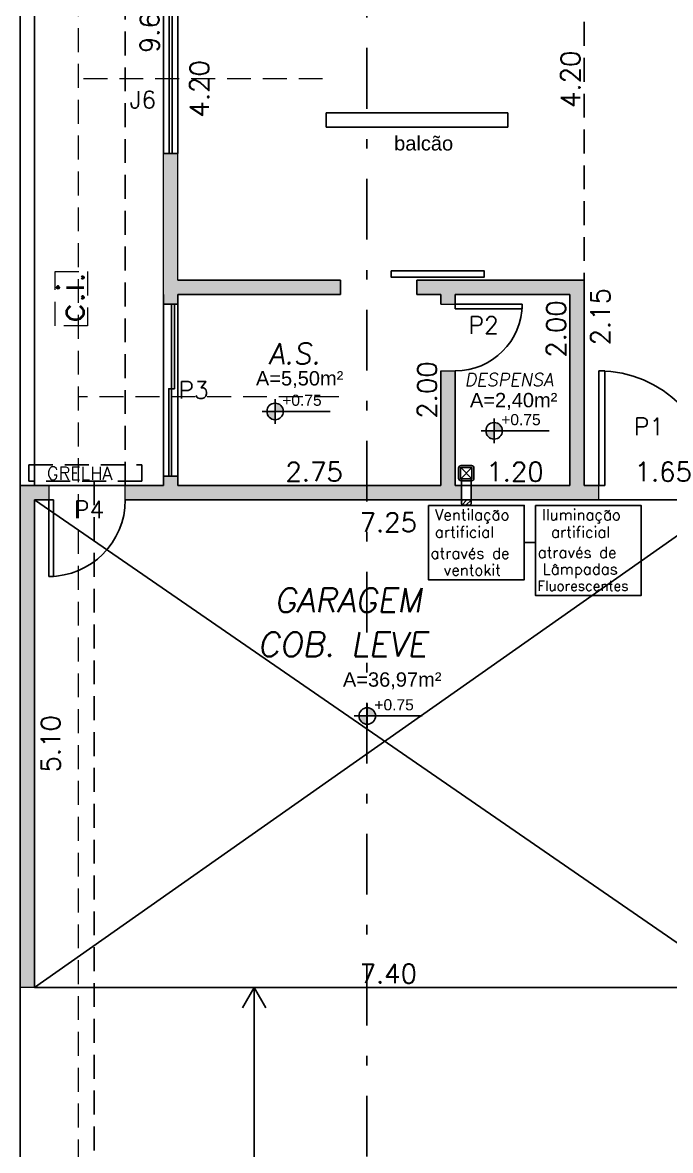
# Model space of a CAD drawing. Header units: metres. Extents: x 2690 to 3939, y 743 to 1123.
# Drawn here: x 3654.07 to 3660.84, y 773.33 to 785.13 of the extents above; entities that cross this region are included whole.
import ezdxf

# ---------------------------------------------------------------- set-up
doc = ezdxf.new("R2010")
doc.units = ezdxf.units.M
doc.header["$PDMODE"] = 35
for name, pattern in [('DASHDOT2', [12.7, 6.35, -3.175, 0, -3.175]), ('DASHED2', [9.525, 6.35, -3.175]), ('HIDDEN', [0.375, 0.25, -0.125])]:
    doc.linetypes.add(name, pattern=pattern)
for name, color, linetype in [('000 - Cota', 8, 'Continuous'), ('000 - Texto', 1, 'Continuous'), ('01', 1, 'Continuous'), ('02', 2, 'Continuous'), ('02-BALDR-VIGA-EIXO-LOCAÇÃO', 1, 'Continuous'), ('03', 3, 'Continuous'), ('04', 4, 'Continuous'), ('1MOBILIÁRIOS', 1, 'Continuous'), ('_a const_hum', 253, 'Continuous'), ('_parede int', 4, 'Continuous'), ('_piso', 1, 'Continuous'), ('A CONSTRUIR', 10, 'Continuous'), ('ABERTURA', 2, 'Continuous'), ('AGUAS PLUVIAIS', 162, 'Continuous'), ('ARQ-MOB', 1, 'Continuous'), ('ARQUIT', 1, 'Continuous'), ('caixilho', 2, 'Continuous'), ('TEXTO', 2, 'Continuous')]:
    doc.layers.add(name, color=color, linetype=linetype)
for name, color, linetype, lineweight in [('ALVENARIA', 4, 'Continuous', 18), ('COTA', 2, 'Continuous', 0), ('Esgoto', 94, 'DASHED2', 0)]:
    doc.layers.add(name, color=color, linetype=linetype, lineweight=lineweight)
doc.layers.add('EST - Laje_Caneta_No__218', color=7, linetype='Continuous', lineweight=13, true_color=0x4a4a4a)
doc.styles.add('ROMA', font='romans.shx')
doc.styles.add('ROMANS', font='arial.ttf')
doc.dimstyles.new('PLANTA', dxfattribs={"dimtxt": 0.2, "dimasz": 0.18, "dimexe": 0.18, "dimexo": 0.0625, "dimgap": 0.045, "dimtad": 1, "dimzin": 0, "dimdsep": 46, "dimtxsty": 'ROMA', "dimcen": 0.09, "dimse1": 1, "dimse2": 1, "dimsd1": 1, "dimsd2": 1, "dimclrd": 1, "dimclre": 1, "dimclrt": 2, "dimadec": 0, "dimazin": 0, "dimtfac": 1, "dimtofl": 0, "dimtmove": 0, "dimatfit": 3, "dimfxl": 0.18, "dimtolj": 1, "dimtzin": 0, "dimarcsym": 0})

# ---------------------------------------------------------------- blocks, each defined once
blk = doc.blocks.new('*D106')
at = {"layer": 'DEFPOINTS', "color": 0, "transparency": 16777216}
for p in [(3654.191, 780.136), (3654.191, 775.036), (3654.506, 775.036)]:
    blk.add_point(p, dxfattribs=at)
at = {"layer": 'ALVENARIA', "color": 2, "transparency": 16777216, "insert": (3654.361, 777.586), "char_height": 0.2, "attachment_point": 5, "rotation": 90, "style": 'ROMA'}
blk.add_mtext('\\A1;5.10', dxfattribs=at)
blk = doc.blocks.new('*D25')
at = {"layer": 'DEFPOINTS', "color": 0, "transparency": 16777216}
for p in [(3654.191, 780.136), (3661.441, 780.136), (3654.191, 779.757)]:
    blk.add_point(p, dxfattribs=at)
at = {"layer": '04', "color": 2, "transparency": 16777216, "insert": (3657.891, 779.902), "char_height": 0.2, "attachment_point": 5, "style": 'ROMA'}
blk.add_mtext('\\A1;7.25', dxfattribs=at)
blk = doc.blocks.new('*D26')
at = {"layer": 'DEFPOINTS', "color": 0, "transparency": 16777216}
for p in [(3655.691, 781.009), (3658.441, 781.059), (3655.691, 780.286)]:
    blk.add_point(p, dxfattribs=at)
at = {"layer": '04', "color": 2, "transparency": 16777216, "insert": (3657.116, 780.431), "char_height": 0.2, "attachment_point": 5, "style": 'ROMA'}
blk.add_mtext('\\A1;2.75', dxfattribs=at)
blk = doc.blocks.new('*D107')
at = {"layer": 'DEFPOINTS', "color": 0, "transparency": 16777216}
for p in [(3654.191, 775.036), (3654.191, 775.036), (3661.591, 775.036)]:
    blk.add_point(p, dxfattribs=at)
at = {"layer": 'ABERTURA', "color": 2, "transparency": 16777216, "insert": (3657.891, 775.181), "char_height": 0.2, "attachment_point": 5, "style": 'ROMA'}
blk.add_mtext('\\A1;7.40', dxfattribs=at)
blk = doc.blocks.new('*U6')
at = {"layer": '02'}
for p, q in [((0, 0), (0, 1)), ((0, 1), (0.05, 1)), ((0.05, 1), (0.05, 0)), ((0.05, 0), (0, 0))]:
    blk.add_line(p, q, dxfattribs=at)
at = {"layer": '02', "ltscale": 0.05}
blk.add_arc((0, 0), 1, 0, 90, dxfattribs=at)
blk = doc.blocks.new('*U5')
at = {"layer": '02'}
for p, q in [((0, 0), (0, 0.8)), ((0, 0.8), (0.05, 0.8)), ((0.05, 0.8), (0.05, 0)), ((0.05, 0), (0, 0))]:
    blk.add_line(p, q, dxfattribs=at)
at = {"layer": '02', "ltscale": 0.05}
blk.add_arc((0, 0), 0.8, 0, 90, dxfattribs=at)
blk = doc.blocks.new('*D86')
at = {"layer": 'DEFPOINTS', "color": 0, "transparency": 16777216}
for p in [(3655.691, 786.636), (3655.691, 782.436), (3656.061, 782.436)]:
    blk.add_point(p, dxfattribs=at)
at = {"layer": '04', "color": 2, "transparency": 16777216, "insert": (3655.916, 784.436), "char_height": 0.2, "attachment_point": 5, "rotation": 90, "style": 'ROMA'}
blk.add_mtext('\\A1;4.20', dxfattribs=at)
blk = doc.blocks.new('*D93')
at = {"layer": 'DEFPOINTS', "color": 0, "transparency": 16777216}
for p in [(3658.441, 782.286), (3658.441, 782.286), (3658.441, 780.286)]:
    blk.add_point(p, dxfattribs=at)
at = {"layer": '_piso', "color": 2, "transparency": 16777216, "insert": (3658.296, 781.286), "char_height": 0.2, "attachment_point": 5, "rotation": 90, "style": 'ROMA'}
blk.add_mtext('\\A1;2.00', dxfattribs=at)
blk = doc.blocks.new('*D94')
at = {"layer": 'DEFPOINTS', "color": 0, "transparency": 16777216}
for p in [(3658.591, 782.186), (3658.591, 780.286), (3659.791, 780.286)]:
    blk.add_point(p, dxfattribs=at)
at = {"layer": '04', "color": 2, "transparency": 16777216, "insert": (3659.216, 780.431), "char_height": 0.2, "attachment_point": 5, "style": 'ROMA'}
blk.add_mtext('\\A1;1.20', dxfattribs=at)
blk = doc.blocks.new('*U8')
at = {"layer": '02'}
for p, q in [((0, 0), (0, 0.7)), ((0, 0.7), (0.05, 0.7)), ((0.05, 0.7), (0.05, 0)), ((0.05, 0), (0, 0))]:
    blk.add_line(p, q, dxfattribs=at)
at = {"layer": '02', "ltscale": 0.05}
blk.add_arc((0, 0), 0.7, 0, 90, dxfattribs=at)
blk = doc.blocks.new('*D35')
at = {"layer": 'DEFPOINTS', "color": 0, "transparency": 16777216}
for p in [(3659.791, 782.286), (3659.791, 780.286), (3659.791, 780.286)]:
    blk.add_point(p, dxfattribs=at)
at = {"layer": 'COTA', "color": 2, "transparency": 16777216, "insert": (3659.646, 781.924), "char_height": 0.2, "attachment_point": 5, "rotation": 90, "style": 'ROMA'}
blk.add_mtext('\\A1;2.00', dxfattribs=at)
blk = doc.blocks.new('*D68')
at = {"layer": 'DEFPOINTS', "color": 0, "transparency": 16777216}
for p in [(3659.941, 780.286), (3659.941, 780.286), (3661.591, 780.286)]:
    blk.add_point(p, dxfattribs=at)
at = {"layer": 'COTA', "color": 2, "transparency": 16777216, "insert": (3660.766, 780.431), "char_height": 0.2, "attachment_point": 5, "style": 'ROMA'}
blk.add_mtext('\\A1;1.65', dxfattribs=at)
blk = doc.blocks.new('*D69')
at = {"layer": 'DEFPOINTS', "color": 0, "transparency": 16777216}
for p in [(3659.941, 782.436), (3660.254, 782.436), (3659.941, 780.286)]:
    blk.add_point(p, dxfattribs=at)
at = {"layer": 'COTA', "color": 2, "transparency": 16777216, "insert": (3660.109, 782.053), "char_height": 0.2, "attachment_point": 5, "rotation": 90, "style": 'ROMA'}
blk.add_mtext('\\A1;2.15', dxfattribs=at)
blk = doc.blocks.new('*D70')
at = {"layer": 'DEFPOINTS', "color": 0, "transparency": 16777216}
for p in [(3659.941, 786.636), (3659.941, 786.636), (3659.941, 782.436)]:
    blk.add_point(p, dxfattribs=at)
at = {"layer": 'COTA', "color": 2, "transparency": 16777216, "insert": (3659.796, 784.536), "char_height": 0.2, "attachment_point": 5, "rotation": 90, "style": 'ROMA'}
blk.add_mtext('\\A1;4.20', dxfattribs=at)
blk = doc.blocks.new('*D76')
at = {"layer": 'DEFPOINTS', "color": 0, "transparency": 16777216}
for p in [(3655.541, 789.936), (3655.541, 789.936), (3655.541, 780.286)]:
    blk.add_point(p, dxfattribs=at)
at = {"layer": 'COTA', "color": 2, "transparency": 16777216, "insert": (3655.396, 785.111), "char_height": 0.2, "attachment_point": 5, "rotation": 90, "style": 'ROMA'}
blk.add_mtext('\\A1;9.65', dxfattribs=at)

msp = doc.modelspace()

# ---------------------------------------------------------------- hatches: boundary and pattern name
at = {"layer": '02'}
h = msp.add_hatch(color=256, dxfattribs=at)
h.paths.add_polyline_path([(3656.7076, 781.0619), (3656.7076, 780.9755, -0.4142136), (3656.6212, 781.0619), (3656.7076, 781.0619)])
h.paths.add_polyline_path([(3656.7076, 781.0619), (3656.7076, 781.1483, -0.4142136), (3656.794, 781.0619), (3656.7076, 781.0619)])
h = msp.add_hatch(color=256, dxfattribs=at)
h.paths.add_polyline_path([(3658.9975, 780.8592), (3658.9975, 780.7728, -0.4142136), (3658.9111, 780.8592), (3658.9975, 780.8592)])
h.paths.add_polyline_path([(3658.9975, 780.8592), (3658.9975, 780.9456, -0.4142136), (3659.0839, 780.8592), (3658.9975, 780.8592)])
h = msp.add_hatch(color=256, dxfattribs=at)
h.paths.add_polyline_path([(3657.6713, 777.8768), (3657.6713, 777.7904, -0.4142136), (3657.5849, 777.8768), (3657.6713, 777.8768)])
h.paths.add_polyline_path([(3657.6713, 777.8768), (3657.6713, 777.9632, -0.4142136), (3657.7577, 777.8768), (3657.6713, 777.8768)])
at = {"layer": '03'}
h = msp.add_hatch(dxfattribs=at)
h.set_pattern_fill('ANSI31', color=256, scale=0.01)
h.paths.add_polyline_path([(3658.7562, 780.1357), (3658.6562, 780.1357), (3658.6562, 780.0857), (3658.7562, 780.0857)])
at = {"layer": 'A CONSTRUIR'}
h = msp.add_hatch(color=256, dxfattribs=at)
h.dxf.hatch_style = 1
h.paths.add_polyline_path([(3657.3906, 782.4357), (3655.6906, 782.4357), (3655.6906, 783.7607), (3655.5406, 783.7607), (3655.5406, 782.2857), (3655.5406, 782.1857), (3655.6906, 782.1857), (3655.6906, 782.2857), (3657.3906, 782.2857)])
h = msp.add_hatch(color=256, dxfattribs=at)
h.dxf.hatch_style = 1
h.paths.add_polyline_path([(3659.9406, 782.4357), (3658.1906, 782.4357), (3658.1906, 782.2857), (3658.4406, 782.2857), (3658.4406, 782.1857), (3658.5906, 782.1857), (3658.5906, 782.2857), (3659.7906, 782.2857), (3659.7906, 780.2857), (3659.6656, 780.2857), (3658.7562, 780.2857), (3658.7562, 780.1357), (3659.6656, 780.1357), (3659.9406, 780.1357), (3660.0906, 780.1357), (3660.0906, 780.2857), (3659.9406, 780.2857)])
h = msp.add_hatch(color=256, dxfattribs=at)
h.dxf.hatch_style = 1
h.paths.add_polyline_path([(3658.5906, 781.4857), (3658.4406, 781.4857), (3658.4406, 780.2857), (3655.6906, 780.2857), (3655.6906, 780.3857), (3655.5406, 780.3857), (3655.5406, 780.2857), (3655.1406, 780.2857), (3655.1406, 780.1357), (3658.6562, 780.1357), (3658.6562, 780.2857), (3658.5906, 780.2857)])
h = msp.add_hatch(color=256, dxfattribs=at)
h.dxf.hatch_style = 1
h.paths.add_polyline_path([(3654.1906, 780.1357), (3654.3406, 780.1357), (3654.3406, 780.2857), (3654.0406, 780.2857), (3654.0406, 775.0357), (3654.1906, 775.0357)])

# ---------------------------------------------------------------- linework, layer by layer
at = {"color": 2}
for p, q in [((3656.7076, 780.9755), (3656.7076, 781.1483)), ((3658.9975, 780.7728), (3658.9975, 780.9456)), ((3657.6713, 777.7904), (3657.6713, 777.9632))]:
    msp.add_line(p, q, dxfattribs=at)
for centre in [(3656.7076, 781.0619), (3658.9975, 780.8592), (3657.6713, 777.8768)]:
    msp.add_circle(centre, 0.0864, dxfattribs=at)
at = {"layer": '000 - Cota'}
for points in [[(3656.9677, 768.783, 0.2167486), (3666.3566, 774.6842), (3677.9627, 799.6564)], [(3657.0609, 767.6857, 0.2192338), (3667.3205, 774.1483), (3678.9602, 799.1928)]]:
    msp.add_lwpolyline(points, format="xyb", dxfattribs=at)
msp.add_lwpolyline([(3656.4894, 774.8255), (3656.4931, 774.8255)], dxfattribs=at)
at = {"layer": '000 - Texto'}
msp.add_line((3656.4894, 775.0357), (3656.4894, 770.0879), dxfattribs=at)
msp.add_lwpolyline([(3656.6108, 774.8255), (3656.4894, 775.0357), (3656.3681, 774.8255)], dxfattribs=at)
at = {"layer": '01', "color": 2, "linetype": 'DASHDOT2', "ltscale": 0.1}
msp.add_line((3657.665, 762.3088), (3657.665, 804.8315), dxfattribs=at)
at = {"layer": '02'}
for p, q in [((3656.7076, 781.1905), (3656.7076, 780.9333)), ((3656.7076, 781.1905), (3656.7076, 780.9333)), ((3656.5713, 781.0619), (3657.2829, 781.0619)), ((3658.9975, 780.9878), (3658.9975, 780.7307)), ((3658.9975, 780.9878), (3658.9975, 780.7307)), ((3658.8611, 780.8592), (3659.5727, 780.8592)), ((3657.6713, 778.0054), (3657.6713, 777.7482)), ((3657.6713, 778.0054), (3657.6713, 777.7482)), ((3657.535, 777.8768), (3658.2465, 777.8768))]:
    msp.add_line(p, q, dxfattribs=at)
msp.add_lwpolyline([(3676.7606, 800.0357), (3654.0406, 800.0357), (3654.0406, 770.0357), (3656.9006, 770.0357, 0.2126278), (3665.2629, 775.297)], format="xyb", close=True, dxfattribs=at)
at = {"layer": '02', "color": 2}
msp.add_lwpolyline([(3657.9218, 782.534), (3658.8929, 782.534), (3658.8929, 782.465), (3657.9218, 782.465)], close=True, dxfattribs=at)
at = {"layer": '02-BALDR-VIGA-EIXO-LOCAÇÃO'}
for p, q in [((3655.5406, 782.1857), (3655.5406, 780.3857)), ((3655.6906, 782.1857), (3655.6906, 780.3857)), ((3655.1406, 780.2857), (3654.3406, 780.2857))]:
    msp.add_line(p, q, dxfattribs=at)
at = {"layer": '03'}
msp.add_line((3654.1906, 780.2857), (3654.1906, 796.2357), dxfattribs=at)
at = {"layer": '03', "linetype": 'Continuous'}
for p, q in [((3657.2406, 784.1857), (3659.1406, 784.1857)), ((3657.2406, 784.0357), (3657.2406, 784.1857)), ((3659.1406, 784.0357), (3659.1406, 784.1857)), ((3657.2406, 784.0357), (3659.1406, 784.0357)), ((3657.2406, 784.0357), (3659.1406, 784.0357))]:
    msp.add_line(p, q, dxfattribs=at)
at = {"layer": '04'}
for p, q in [((3655.6906, 783.7607), (3655.5406, 783.7607)), ((3655.6906, 782.4357), (3657.3906, 782.4357)), ((3657.3906, 782.4357), (3657.3906, 782.2857)), ((3658.1906, 782.4357), (3659.9406, 782.4357)), ((3658.1906, 782.4357), (3658.1906, 782.2857)), ((3659.9406, 782.4357), (3659.9406, 780.2857)), ((3655.6906, 782.2857), (3657.3906, 782.2857)), ((3658.1906, 782.2857), (3658.4406, 782.2857)), ((3658.4406, 782.2857), (3658.4406, 782.1857)), ((3658.5906, 782.2857), (3659.7906, 782.2857)), ((3658.5906, 782.2857), (3658.5906, 782.1857)), ((3659.7906, 782.2857), (3659.7906, 780.2857)), ((3658.4406, 781.4857), (3658.4406, 780.2857)), ((3658.5906, 781.4857), (3658.5906, 780.2857)), ((3658.6262, 780.363), (3658.6262, 780.4696)), ((3658.6462, 780.363), (3658.6462, 780.4696)), ((3658.6482, 780.4743), (3658.7643, 780.3583)), ((3658.6482, 780.3583), (3658.7643, 780.4743)), ((3658.6529, 780.4963), (3658.7595, 780.4963)), ((3658.6529, 780.4763), (3658.7595, 780.4763)), ((3658.7662, 780.4696), (3658.7662, 780.363)), ((3658.7862, 780.4696), (3658.7862, 780.363)), ((3654.0406, 780.2857), (3654.3406, 780.2857)), ((3655.1406, 780.2857), (3655.5406, 780.2857)), ((3655.6906, 780.2857), (3658.4406, 780.2857)), ((3658.5906, 780.2857), (3659.6656, 780.2857)), ((3658.7595, 780.3563), (3658.6529, 780.3563)), ((3658.7595, 780.3363), (3658.6529, 780.3363)), ((3659.6656, 780.2857), (3659.7906, 780.2857)), ((3659.9406, 780.2857), (3660.0906, 780.2857)), ((3654.1906, 780.1357), (3654.1906, 775.0357)), ((3654.1906, 780.1357), (3654.3406, 780.1357)), ((3655.1406, 780.1357), (3659.6656, 780.1357)), ((3659.6656, 780.1357), (3659.9406, 780.1357)), ((3659.9406, 780.1357), (3659.9406, 780.1357)), ((3659.9406, 780.1357), (3659.9406, 780.1357)), ((3659.9406, 780.1357), (3660.0906, 780.1357))]:
    msp.add_line(p, q, dxfattribs=at)
at = {"layer": '04', "linetype": 'Continuous'}
for p, q in [((3658.6562, 780.3563), (3658.6562, 780.0941)), ((3658.7562, 780.3563), (3658.7562, 780.0941))]:
    msp.add_line(p, q, dxfattribs=at)
at = {"layer": '04'}
for centre, radius, start, end in [((3658.6529, 780.4696), 0.0267, 90, 180), ((3658.6529, 780.4696), 0.00667, 90, 180), ((3658.7595, 780.4696), 0.0267, 0, 90), ((3658.7595, 780.4696), 0.00667, 0, 90), ((3658.6529, 780.363), 0.0267, 180, 270), ((3658.6529, 780.363), 0.00667, 180, 270), ((3658.7595, 780.363), 0.0267, 270, 0), ((3658.7595, 780.363), 0.00667, 270, 0)]:
    msp.add_arc(centre, radius, start, end, dxfattribs=at)
at = {"layer": '1MOBILIÁRIOS'}
msp.add_lwpolyline([(3655.5406, 783.7607), (3655.6906, 783.7607), (3655.6906, 786.1107), (3655.5406, 786.1107)], close=True, dxfattribs=at)
at = {"layer": '_a const_hum', "color": 1, "linetype": 'HIDDEN'}
msp.add_line((3659.9406, 786.6357), (3659.9406, 782.4357), dxfattribs=at)
msp.add_lwpolyline([(3655.5406, 780.2857), (3655.1406, 780.2857), (3655.1406, 795.8357)], dxfattribs=at)
at = {"layer": '_parede int'}
for p, q in [((3655.5406, 782.2857), (3655.5406, 782.1857)), ((3655.5406, 782.1857), (3655.6906, 782.1857)), ((3655.6906, 782.1857), (3655.6906, 782.2857)), ((3655.5406, 780.3857), (3655.6906, 780.3857)), ((3655.5406, 780.3857), (3655.5406, 780.2857)), ((3655.6906, 780.3857), (3655.6906, 780.2857))]:
    msp.add_line(p, q, dxfattribs=at)
at = {"layer": 'ABERTURA'}
for p, q in [((3661.4406, 780.1357), (3654.1906, 775.0357)), ((3661.5906, 775.0357), (3654.1906, 780.1357))]:
    msp.add_line(p, q, dxfattribs=at)
at = {"layer": 'ABERTURA', "color": 3}
msp.add_line((3661.5906, 775.0357), (3654.1906, 775.0357), dxfattribs=at)
at = {"layer": 'AGUAS PLUVIAIS', "linetype": 'HIDDEN'}
msp.add_line((3654.817, 780.3327), (3654.817, 766.8095), dxfattribs=at)
msp.add_lwpolyline([(3654.1339, 780.5047), (3655.3148, 780.5047), (3655.3148, 780.3327), (3654.1339, 780.3327)], close=True, dxfattribs=at)
at = {"layer": 'ALVENARIA'}
for p, q in [((3655.5406, 782.2857), (3655.5406, 783.7607)), ((3655.6906, 782.4357), (3655.6906, 783.7607)), ((3660.0906, 780.2857), (3660.0906, 780.1357)), ((3659.9406, 780.1357), (3659.9406, 780.1357)), ((3654.1906, 775.0357), (3654.0406, 775.0357))]:
    msp.add_line(p, q, dxfattribs=at)
at = {"layer": 'ALVENARIA', "color": 4}
for p, q in [((3658.4406, 782.1857), (3658.5906, 782.1857)), ((3658.4406, 781.4857), (3658.5906, 781.4857)), ((3654.3406, 780.2857), (3654.3406, 780.1357)), ((3655.1406, 780.1357), (3655.1406, 780.2857))]:
    msp.add_line(p, q, dxfattribs=at)
at = {"layer": 'ALVENARIA', "linetype": 'Continuous'}
msp.add_lwpolyline([(3658.6562, 780.1357), (3658.6562, 780.0857), (3658.7562, 780.0857), (3658.7562, 780.1357)], close=True, dxfattribs=at)
at = {"layer": 'ARQ-MOB'}
msp.add_line((3660.0906, 780.1357), (3661.2906, 780.1357), dxfattribs=at)
at = {"layer": 'ARQUIT'}
msp.add_line((3659.3131, 779.6904), (3659.4304, 779.6904), dxfattribs=at)
for points in [[(3658.3105, 780.0794), (3659.3131, 780.0794), (3659.3131, 779.3014), (3658.3105, 779.3014)], [(3659.4304, 780.0794), (3660.5344, 780.0794), (3660.5344, 779.1364), (3659.4304, 779.1364)]]:
    msp.add_lwpolyline(points, close=True, dxfattribs=at)
at = {"layer": 'caixilho'}
for points in [[(3655.6306, 783.7607), (3655.6006, 783.7607), (3655.6006, 786.1107), (3655.6306, 786.1107)], [(3655.6249, 781.2988), (3655.6549, 781.2988), (3655.6549, 782.1857), (3655.6249, 782.1857)], [(3655.5949, 780.3857), (3655.6249, 780.3857), (3655.6249, 781.2988), (3655.5949, 781.2988)]]:
    msp.add_lwpolyline(points, close=True, dxfattribs=at)
at = {"layer": 'Esgoto', "color": 20, "linetype": 'HIDDEN'}
for p, q in [((3654.6528, 766.8216), (3654.6528, 797.4113)), ((3657.2048, 784.5407), (3654.6528, 784.5407)), ((3657.3728, 781.2148), (3654.6528, 781.2148))]:
    msp.add_line(p, q, dxfattribs=at)
msp.add_lwpolyline([(3654.747, 781.9579), (3654.4064, 781.9579), (3654.4064, 782.524), (3654.747, 782.524)], close=True, dxfattribs=at)
at = {"layer": 'EST - Laje_Caneta_No__218', "color": 251, "linetype": 'Continuous', "lineweight": 13, "true_color": 0x4a4a4a, "flags": 128}
msp.add_lwpolyline([(3657.0707, 767.5357, 0.219601), (3667.452, 774.0754), (3679.0962, 799.1295)], format="xyb", dxfattribs=at)

# ---------------------------------------------------------------- block references
at = {"layer": '02', "ltscale": 0.05, "rotation": 270.0000000000229}
msp.add_blockref('*U8', (3658.5906, 782.1857), dxfattribs=at)
at = {"layer": '02', "ltscale": 0.05, "xscale": 1.2, "yscale": 1.2, "zscale": 1.2}
msp.add_blockref('*U6', (3660.0935, 780.2857), dxfattribs=at)
at = {"layer": '02', "ltscale": 0.05, "xscale": -1, "rotation": 180}
msp.add_blockref('*U5', (3654.3406, 780.1357), dxfattribs=at)

# ---------------------------------------------------------------- texts
at = {"color": 2}
for s, height, style, p in [('J6', 0.18, 'ROMA', (3655.1861, 784.2327)), ('+0.75', 0.11664, 'ROMANS', (3656.7821, 781.1206)), ('+0.75', 0.11664, 'ROMANS', (3659.072, 780.918)), ('+0.75', 0.11664, 'ROMANS', (3657.7458, 777.9356))]:
    msp.add_text(s, height=height, dxfattribs=dict(at, style=style)).set_placement(p)
at = {"layer": '02', "style": 'ROMA'}
for s, p in [('P2', (3658.7301, 781.8741)), ('P3', (3655.6971, 781.1958)), ('P1', (3660.4587, 780.8142)), ('P4', (3654.6048, 779.9452))]:
    msp.add_text(s, height=0.18, dxfattribs=at).set_placement(p)
at = {"layer": '03', "linetype": 'Continuous', "style": 'ROMA', "oblique": 10}
for s, height, p in [('A.S.', 0.21937, (3656.6347, 781.5572)), ('DESPENSA', 0.135, (3658.6894, 781.3265)), ('GARAGEM', 0.25312, (3656.7013, 778.9615)), ('COB. LEVE', 0.25312, (3656.5265, 778.4991))]:
    msp.add_text(s, height=height, dxfattribs=at).set_placement(p)
at = {"layer": 'AGUAS PLUVIAIS', "linetype": 'HIDDEN', "style": 'ROMA'}
msp.add_text('GRELHA', height=0.135, dxfattribs=at).set_placement((3654.3226, 780.3478))
at = {"layer": 'Esgoto', "color": 20, "linetype": 'HIDDEN', "style": 'ROMA'}
msp.add_text('c.i.', height=0.27, rotation=90, dxfattribs=at).set_placement((3654.7078, 781.9889))
at = {"layer": 'TEXTO'}
for s, height, style, p in [('balcão', 0.15, 'ROMANS', (3657.952, 783.7915)), ('A=5,50m²', 0.15, 'ROMANS', (3656.507, 781.3334)), ('A=2,40m²', 0.15, 'ROMANS', (3658.7448, 781.1057)), ('Ventilação', 0.1152, 'ROMA', (3658.3785, 779.9232)), ('Iluminação', 0.1152, 'ROMA', (3659.4984, 779.9232)), ('artificial', 0.1152, 'ROMA', (3658.3785, 779.7421)), ('artificial', 0.1152, 'ROMA', (3659.5929, 779.7421)), ('através de', 0.1152, 'ROMA', (3658.3332, 779.521)), ('através de', 0.1152, 'ROMA', (3659.4531, 779.5296)), ('ventokit', 0.1152, 'ROMA', (3658.4705, 779.3458)), ('Lâmpadas', 0.1152, 'ROMA', (3659.5052, 779.3563)), ('Fluorescentes', 0.10368, 'ROMA', (3659.4503, 779.1861)), ('A=36,97m²', 0.15, 'ROMANS', (3657.4165, 778.1829))]:
    msp.add_text(s, height=height, dxfattribs=dict(at, style=style)).set_placement(p)

# ---------------------------------------------------------------- dimensions: what is measured, and where the dimension line sits
at = {"layer": '04', "color": 6}
dim = msp.add_linear_dim(base=(3656.0609, 782.4357), p1=(3655.6906, 786.6357), p2=(3655.6906, 782.4357), angle=90, dimstyle='PLANTA', dxfattribs=at)
dim.commit()
dim.dimension.update_dxf_attribs({"geometry": '*D86', "text_midpoint": (3656.0609, 784.4357), "dimtype": 160})
at = {"layer": '04'}
for base, p1, p2, picture, middle in [((3658.5906, 780.2857), (3659.7906, 780.2857), (3658.5906, 782.1857), '*D94', (3659.2156, 780.2857)), ((3655.6906, 780.2857), (3658.4406, 781.0585), (3655.6906, 781.0085), '*D26', (3657.1156, 780.2857)), ((3654.1906, 779.7569), (3661.4406, 780.1357), (3654.1906, 780.1357), '*D25', (3657.8906, 779.7569))]:
    dim = msp.add_linear_dim(base=base, p1=p1, p2=p2, dimstyle='PLANTA', dxfattribs=at)
    dim.commit()
    dim.dimension.update_dxf_attribs({"geometry": picture, "text_midpoint": middle, "dimtype": 160})
at = {"layer": '_piso'}
dim = msp.add_linear_dim(base=(3658.4406, 782.2857), p1=(3658.4406, 780.2857), p2=(3658.4406, 782.2857), angle=90, dimstyle='PLANTA', dxfattribs=at)
dim.commit()
dim.dimension.update_dxf_attribs({"geometry": '*D93', "text_midpoint": (3658.2956, 781.2857)})
at = {"layer": 'ABERTURA'}
dim = msp.add_linear_dim(base=(3654.1906, 775.0357), p1=(3661.5906, 775.0357), p2=(3654.1906, 775.0357), dimstyle='PLANTA', dxfattribs=at)
dim.commit()
dim.dimension.update_dxf_attribs({"geometry": '*D107', "text_midpoint": (3657.8906, 775.1807)})
at = {"layer": 'ALVENARIA'}
dim = msp.add_linear_dim(base=(3654.5056, 775.0357), p1=(3654.1906, 780.1357), p2=(3654.1906, 775.0357), angle=90, dimstyle='PLANTA', dxfattribs=at)
dim.commit()
dim.dimension.update_dxf_attribs({"geometry": '*D106', "text_midpoint": (3654.3606, 777.5857)})
at = {"layer": 'COTA', "color": 1}
for base, p1, p2, picture, middle in [((3655.5406, 789.9357), (3655.5406, 780.2857), (3655.5406, 789.9357), '*D76', (3655.3956, 785.1107)), ((3659.9406, 786.6357), (3659.9406, 782.4357), (3659.9406, 786.6357), '*D70', (3659.7956, 784.5357))]:
    dim = msp.add_linear_dim(base=base, p1=p1, p2=p2, angle=90, dimstyle='PLANTA', dxfattribs=at)
    dim.commit()
    dim.dimension.update_dxf_attribs({"geometry": picture, "text_midpoint": middle})
for base, p1, p2, picture, middle in [((3660.2541, 782.4357), (3659.9406, 780.2857), (3659.9406, 782.4357), '*D69', (3660.2541, 782.0532)), ((3659.7906, 780.2857), (3659.7906, 782.2857), (3659.7906, 780.2857), '*D35', (3659.7906, 781.9238))]:
    dim = msp.add_linear_dim(base=base, p1=p1, p2=p2, angle=90, dimstyle='PLANTA', dxfattribs=at)
    dim.commit()
    dim.dimension.update_dxf_attribs({"geometry": picture, "text_midpoint": middle, "dimtype": 160})
dim = msp.add_linear_dim(base=(3659.9406, 780.2857), p1=(3661.5906, 780.2857), p2=(3659.9406, 780.2857), dimstyle='PLANTA', dxfattribs=at)
dim.commit()
dim.dimension.update_dxf_attribs({"geometry": '*D68', "text_midpoint": (3660.7656, 780.4307)})

doc.saveas('drawing.dxf')
